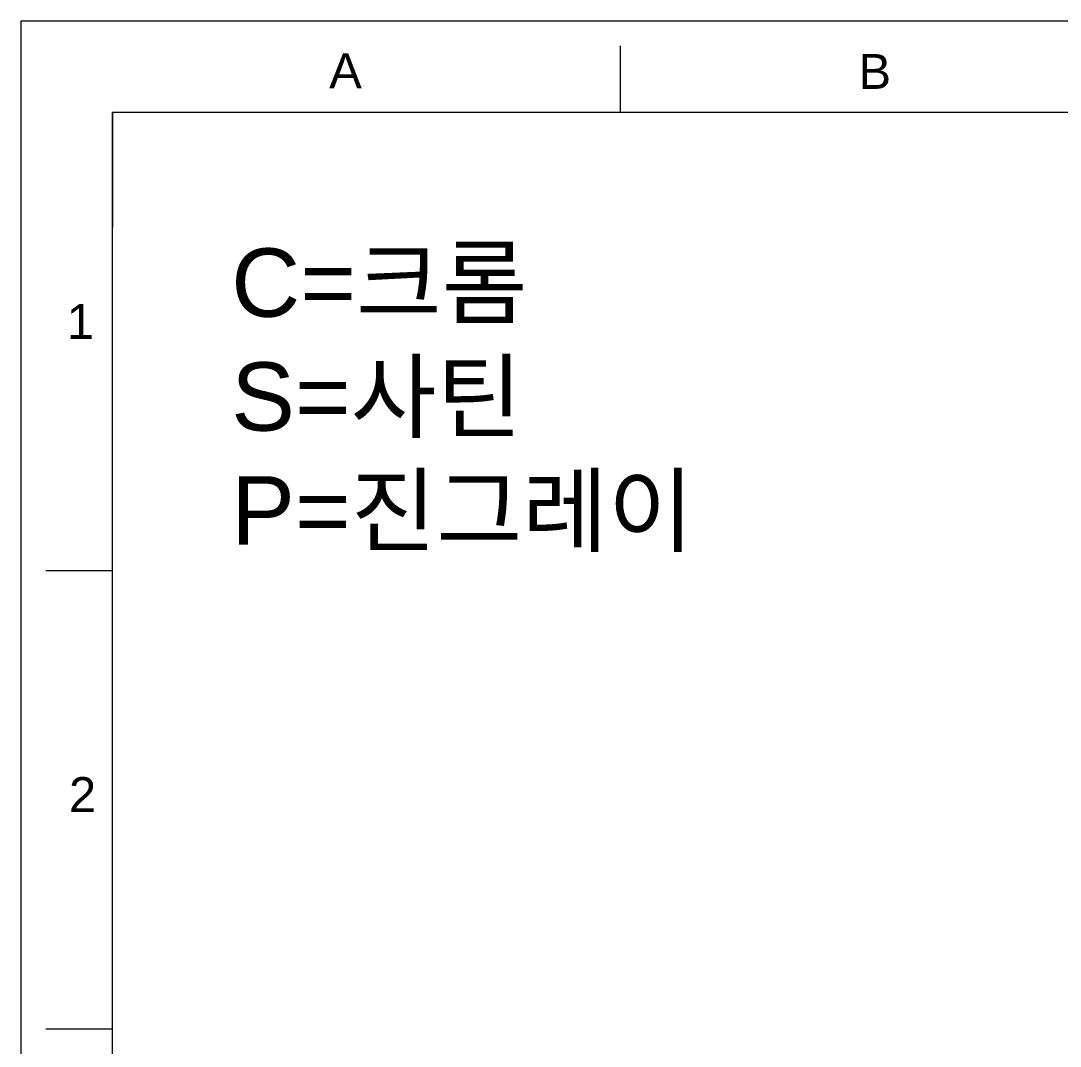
# Model space of a CAD drawing. Header units: millimetres. Extents: x 13295 to 13889, y -332 to 508.
# Drawn here: x 13295.3 to 13521.9, y 284.1 to 507.7 of the extents above; entities that cross this region are included whole.
import ezdxf

# ---------------------------------------------------------------- set-up
doc = ezdxf.new("R2010")
doc.units = ezdxf.units.MM
doc.layers.add('FORM', color=7, linetype='Continuous', lineweight=13)
doc.layers.add('TEXT', color=2, linetype='Continuous')
doc.styles.add('Arial Unicode MS', font='ARIALUNI.TTF')
doc.styles.get("Standard").update_dxf_attribs({"font": 'arial.ttf'})

msp = doc.modelspace()

# ---------------------------------------------------------------- linework, layer by layer
at = {"layer": 'FORM', "color": 7, "linetype": 'Continuous'}
for p, q in [((13295.26, 507.74), (13889.25, 507.74)), ((13295.26, 507.74), (13295.26, -332.26)), ((13426.05, 487.74), (13426.05, 502.28)), ((13869.25, 487.74), (13315.26, 487.74)), ((13315.26, 387.74), (13300.72, 387.74)), ((13315.26, 287.74), (13300.72, 287.74))]:
    msp.add_line(p, q, dxfattribs=at)
at = {"layer": 'FORM', "linetype": 'Continuous'}
msp.add_line((13315.26, -312.26), (13315.26, 487.74), dxfattribs=at)
at = {"layer": 'FORM'}
msp.add_line((13315.26, 487.74), (13315.26, 462.74), dxfattribs=at)

# ---------------------------------------------------------------- texts
at = {"layer": 'FORM', "char_height": 7.62, "attachment_point": 5}
for s, width, insert in [('A', 10, (13366.07, 496.85)), ('B', 10, (13481.52, 496.69)), ('1', 50, (13308.25, 442.15)), ('2', 50, (13308.73, 338.95))]:
    msp.add_mtext_dynamic_manual_height_columns(s, width=width, gutter_width=12.5, heights=[0], dxfattribs=dict(at, insert=insert))
at = {"layer": 'TEXT', "insert": (13341.15, 391.87), "char_height": 14.908, "attachment_point": 7, "style": 'Arial Unicode MS'}
msp.add_mtext_dynamic_manual_height_columns('C=크롬^JS=사틴^JP=진그레이', width=167.0257, gutter_width=88.84, heights=[0], dxfattribs=at)

doc.saveas('drawing.dxf')
